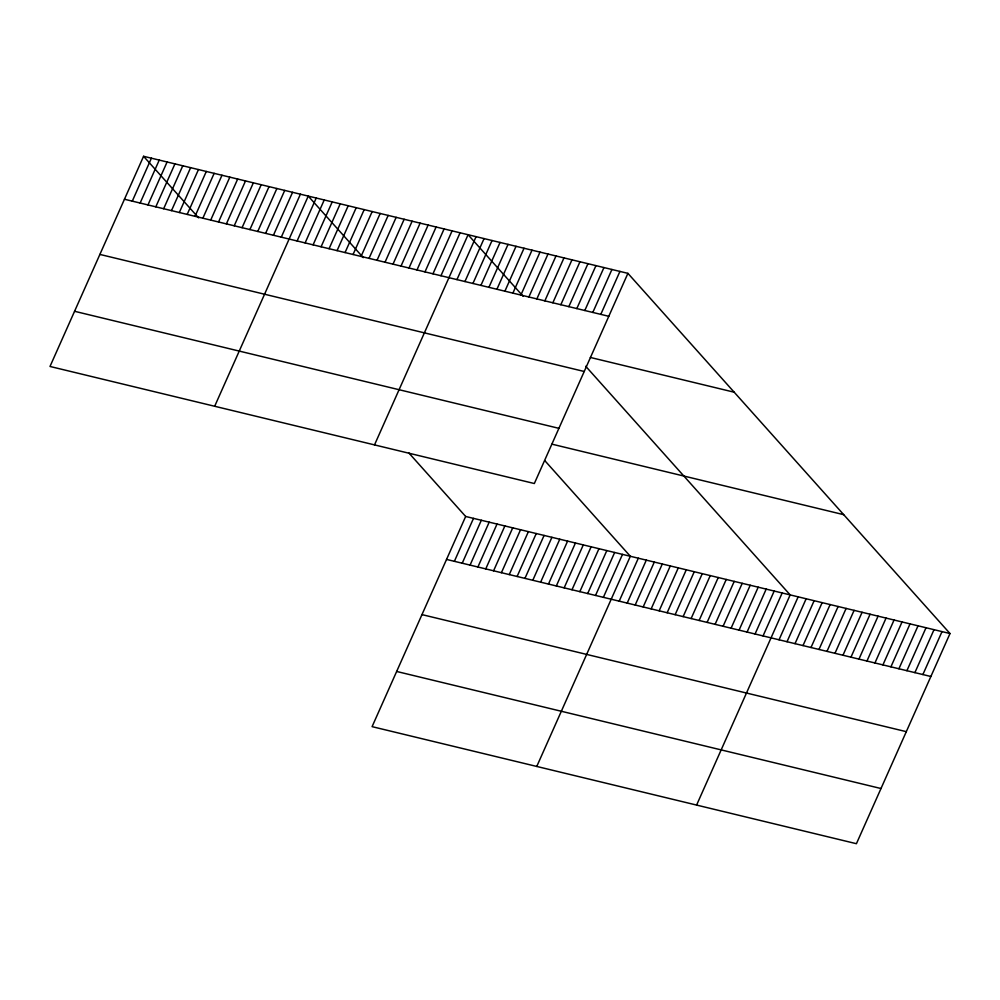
<?xml version="1.0" encoding="UTF-8"?>
<svg xmlns="http://www.w3.org/2000/svg" width="1000" height="1000" viewBox="0 0 1000 1000"><rect width="100%" height="100%" fill="white"/><g stroke="black" fill="none" stroke-linecap="round" stroke-linejoin="round"><path stroke-width="1.5" d="M143.575 156.3L50 366.463L534.338 483.525L627.913 273.35L143.575 156.3L198.612 217.85M132.287 201.137L151.412 158.188M140.137 203.038L159.25 160.087M147.975 204.925L167.1 161.988M155.812 206.825L174.938 163.875M163.663 208.725L182.775 165.775M171.5 210.613L190.625 167.662M179.338 212.512L198.463 169.562M187.188 214.412L206.3 171.462M195.025 216.3L214.15 173.35M202.862 218.2L221.988 175.25M210.712 220.087L229.825 177.15M218.55 221.988L237.675 179.037M226.388 223.888L245.512 180.938M234.237 225.775L253.35 182.825M242.075 227.675L261.2 184.725M249.913 229.562L269.037 186.625M257.762 231.462L276.875 188.512M265.6 233.363L284.725 190.413M273.438 235.25L292.562 192.3M281.288 237.15L300.413 194.2M214.675 406.262L308.25 196.1L363.288 257.65M297.113 240.975L316.238 198.025M305.113 242.913L324.237 199.963M313.1 244.838L332.225 201.887M321.087 246.775L340.213 203.825M329.087 248.7L348.2 205.75M337.075 250.637L356.2 207.688M345.062 252.562L364.188 209.613M353.062 254.5L372.175 211.55M361.05 256.425L380.175 213.475M369.038 258.363L388.162 215.413M377.038 260.287L396.15 217.338M385.025 262.225L404.15 219.275M393.013 264.15L412.137 221.2M401.012 266.087L420.125 223.137M409 268.012L428.125 225.062M416.987 269.95L436.112 227M424.988 271.875L444.1 228.925M432.975 273.812L452.1 230.863M440.962 275.738L460.087 232.787M374.513 444.888L468.075 234.725L523.125 296.275M456.95 279.6L476.075 236.65M464.938 281.537L484.062 238.588M472.938 283.463L492.05 240.512M480.925 285.4L500.05 242.45M488.913 287.325L508.038 244.387M496.912 289.262L516.025 246.312M504.9 291.188L524.025 248.25M512.888 293.125L532.013 250.175M520.887 295.05L540 252.113M528.875 296.988L548 254.037M536.862 298.913L555.988 255.975M544.862 300.85L563.975 257.9M552.85 302.775L571.975 259.837M408.725 452.8L465.662 516.475L372.088 726.65L856.425 843.7L950 633.538L627.913 273.35M560.837 304.713L579.963 261.762M454.375 561.325L473.5 518.375M568.837 306.637L587.95 263.7M462.225 563.225L481.337 520.275M576.825 308.575L595.95 265.625M470.062 565.112L489.188 522.163M584.812 310.5L603.938 267.562M477.9 567.013L497.025 524.062M592.812 312.438L611.925 269.488M485.75 568.9L504.862 525.962M600.8 314.363L619.925 271.425M493.587 570.8L512.712 527.85M501.425 572.7L520.55 529.75M509.275 574.587L528.387 531.638M517.112 576.487L536.237 533.538M524.95 578.375L544.075 535.438M532.8 580.275L551.912 537.325M540.638 582.175L559.763 539.225M548.475 584.062L567.6 541.112M556.325 585.962L575.438 543.013M564.163 587.85L583.288 544.913M572 589.75L591.125 546.8M579.85 591.65L598.962 548.7M587.688 593.538L606.812 550.6M595.525 595.438L614.65 552.487M603.375 597.337L622.487 554.388M536.763 766.45L630.337 556.275L544.925 460.763M619.2 601.163L638.325 558.212M627.2 603.088L646.312 560.138M635.188 605.025L654.312 562.075M643.175 606.95L662.3 564M651.175 608.888L670.288 565.938M659.163 610.812L678.288 567.863M667.15 612.75L686.275 569.8M675.15 614.675L694.262 571.725M683.138 616.613L702.262 573.663M691.125 618.538L710.25 575.6M699.125 620.475L718.238 577.525M707.113 622.4L726.237 579.462M715.1 624.338L734.225 581.388M723.1 626.263L742.212 583.325M731.087 628.2L750.212 585.25M739.075 630.125L758.2 587.188M747.075 632.062L766.188 589.113M755.062 633.987L774.188 591.05M763.05 635.925L782.175 592.975M696.6 805.075L790.163 594.913L585.7 366.25M779.038 639.788L798.162 596.838M787.025 641.712L806.15 598.775M795.025 643.65L814.137 600.7M803.012 645.575L822.138 602.638M811 647.513L830.125 604.562M819 649.45L838.112 606.5M826.988 651.375L846.112 608.425M834.975 653.312L854.1 610.363M842.975 655.238L862.087 612.288M850.962 657.175L870.088 614.225M858.95 659.1L878.075 616.15M866.95 661.038L886.062 618.088M874.938 662.962L894.062 620.013M882.925 664.9L902.05 621.95M890.925 666.825L910.037 623.875M898.913 668.763L918.037 625.812M906.9 670.688L926.025 627.737M914.9 672.625L934.013 629.675M922.887 674.55L942.013 631.6M124.45 199.25L608.787 316.3M590.35 357.45L734.2 392.212M99.887 254.425L584.225 371.488M74.562 311.288L558.913 428.338M552.013 444.175L843.713 514.675M465.662 516.475L950 633.538M446.538 559.425L930.875 676.488M421.975 614.612L906.312 731.663M396.65 671.462L881 788.525"/></g></svg>
